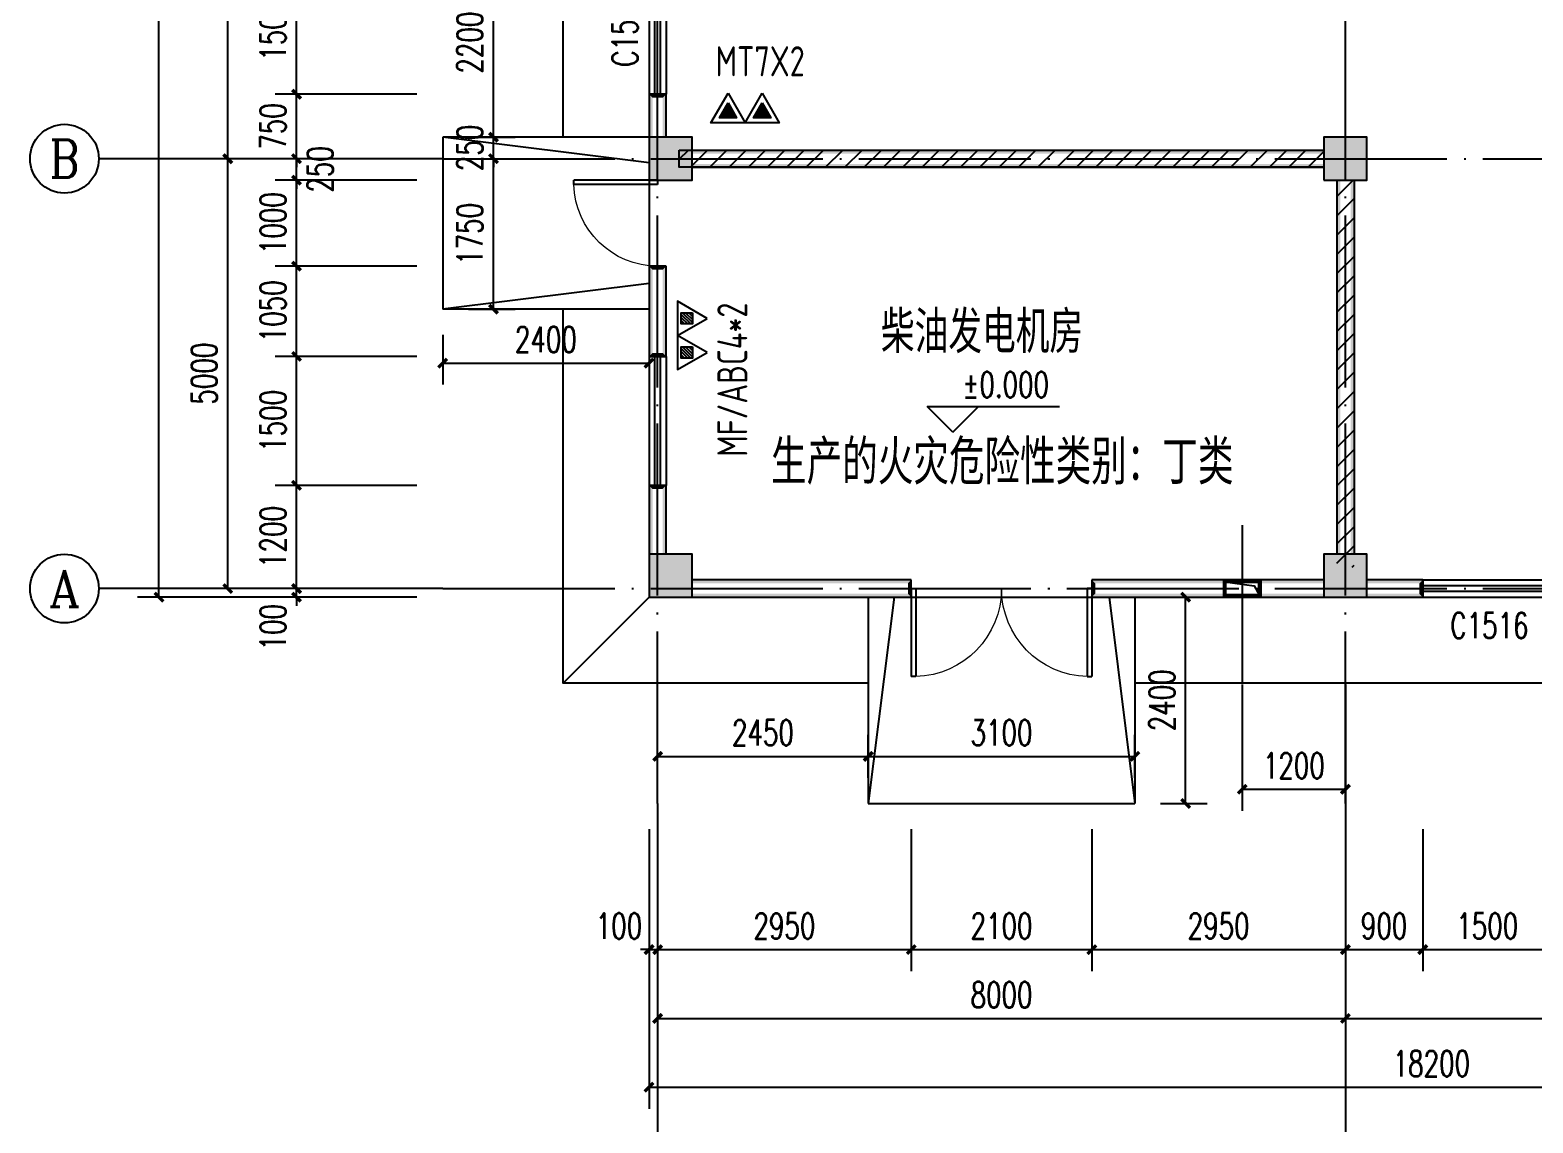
# Model space of a CAD drawing. Extents: x 5026138 to 10158928, y -750500 to -363337.
# Drawn here: x 5065206 to 5082687, y -402772 to -390060 of the extents above; entities that cross this region are included whole.
import ezdxf
from ezdxf.enums import TextEntityAlignment as Align

# ---------------------------------------------------------------- set-up
doc = ezdxf.new("R2010")
doc.units = 0
doc.header["$LTSCALE"] = 1000
doc.header["$MEASUREMENT"] = 0
doc.linetypes.add('DOTE', pattern=[2.42, 2, -0.2, 0.02, -0.2])
doc.layers.get('0').update_dxf_attribs({"linetype": 'CONTINUOUS'})
doc.layers.get('Defpoints').update_dxf_attribs({"linetype": 'CONTINUOUS'})
doc.layers.add('_0', color=7, linetype='CONTINUOUS', lineweight=25)
for name, color, linetype in [('AXIS', 3, 'CONTINUOUS'), ('AXIS_TEXT', 7, 'CONTINUOUS'), ('COLUMN', 9, 'CONTINUOUS'), ('DIM_ELEV', 3, 'CONTINUOUS'), ('DOTE', 252, 'CONTINUOUS'), ('PUB_DIM', 3, 'CONTINUOUS'), ('PUB_HATCH', 8, 'CONTINUOUS'), ('PUB_TEXT', 7, 'CONTINUOUS'), ('PUB_WALL', 9, 'CONTINUOUS'), ('STAIR', 5, 'CONTINUOUS'), ('TEXT_给水', 7, 'CONTINUOUS'), ('WALL', 2, 'CONTINUOUS'), ('WINDOW', 4, 'CONTINUOUS'), ('WINDOW_TEXT', 7, 'CONTINUOUS'), ('上水', 3, 'CONTINUOUS')]:
    doc.layers.add(name, color=color, linetype=linetype)
doc.styles.add('_HZTXT', font='txt.shx', dxfattribs={"width": 0.8, "bigfont": 'HZTXT.shx'})
doc.styles.add('_TCH_AXIS', font='COMPLEX', dxfattribs={"bigfont": 'GBCBIG'})
doc.styles.add('_TCH_DIM', font='SIMPLEX', dxfattribs={"bigfont": 'GBCBIG'})
doc.styles.add('_TCH_DIM_T3', font='SIMPLEX', dxfattribs={"width": 0.705882, "bigfont": 'GBCBIG'})
doc.styles.add('_TCH_WINDOW', font='SIMPLEX', dxfattribs={"height": 3.5, "bigfont": 'GBCBIG'})
doc.styles.add('COMPLEX', font='COMPLEX')
doc.styles.add('sceie', font='sceie.shx', dxfattribs={"width": 0.7, "bigfont": 'sceic.shx'})
doc.dimstyles.new('_TCH_ARCH&&100', dxfattribs={"dimtxt": 297.5, "dimasz": 100, "dimexe": 250, "dimexo": 300, "dimgap": 126.25, "dimtad": 1, "dimdec": 0, "dimzin": 0, "dimdsep": 46, "dimtxsty": '_TCH_DIM_T3', "dimblk": 'ARCHTICK', "dimcen": 0.09, "dimclrt": 7, "dimazin": 2, "dimtfac": 1, "dimtdec": 0, "dimtix": 1, "dimtmove": 2, "dimatfit": 3, "dimfxl": 0, "dimtolj": 1, "dimtzin": 0, "dimarcsym": 0})

# ---------------------------------------------------------------- blocks, each defined once
blk = doc.blocks.new('_ArchTick')
at = {"color": 0, "linetype": 'ByBlock', "const_width": 0.4}
blk.add_lwpolyline([(-0.5, -0.5), (0.5, 0.5)], dxfattribs=at)
blk = doc.blocks.new('*D265')
at = {"layer": 'Defpoints', "color": 0}
for p in [(5079306, -397373), (5080506, -397373), (5080506, -398891)]:
    blk.add_point(p, dxfattribs=at)
at = {"layer": 'PUB_DIM', "color": 0, "lineweight": -2}
for p, q in [((5079306, -397673), (5079306, -399141)), ((5080506, -397673), (5080506, -399141)), ((5079306, -398891), (5080506, -398891))]:
    blk.add_line(p, q, dxfattribs=at)
at = {"layer": 'PUB_DIM', "color": 0, "lineweight": -2, "xscale": 100, "yscale": 100, "zscale": 100, "rotation": 180}
blk.add_blockref('_ArchTick', (5079306, -398891), dxfattribs=at)
at = {"layer": 'PUB_DIM', "color": 0, "lineweight": -2, "xscale": 100, "yscale": 100, "zscale": 100}
blk.add_blockref('_ArchTick', (5080506, -398891), dxfattribs=at)
at = {"layer": 'PUB_DIM', "color": 7, "insert": (5079906, -398616), "char_height": 297.5, "attachment_point": 5, "style": '_TCH_DIM_T3'}
blk.add_mtext('\\A1;1200', dxfattribs=at)
blk = doc.blocks.new('*D328')
at = {"layer": 'Defpoints', "color": 0}
for p in [(5070006, -393306), (5072406, -393306), (5072406, -393934)]:
    blk.add_point(p, dxfattribs=at)
at = {"layer": 'PUB_DIM', "color": 0, "lineweight": -2}
for p, q in [((5070006, -393606), (5070006, -394184)), ((5072406, -393606), (5072406, -394184)), ((5070006, -393934), (5072406, -393934))]:
    blk.add_line(p, q, dxfattribs=at)
at = {"layer": 'PUB_DIM', "color": 0, "lineweight": -2, "xscale": 100, "yscale": 100, "zscale": 100, "rotation": 180}
blk.add_blockref('_ArchTick', (5070006, -393934), dxfattribs=at)
at = {"layer": 'PUB_DIM', "color": 0, "lineweight": -2, "xscale": 100, "yscale": 100, "zscale": 100}
blk.add_blockref('_ArchTick', (5072406, -393934), dxfattribs=at)
at = {"layer": 'PUB_DIM', "color": 7, "insert": (5071206, -393659), "char_height": 297.5, "attachment_point": 5, "style": '_TCH_DIM_T3'}
blk.add_mtext('\\A1;2400', dxfattribs=at)
blk = doc.blocks.new('*D334')
at = {"layer": 'Defpoints', "color": 0}
for p in [(5070006, -389106), (5070597, -389106), (5070006, -391306)]:
    blk.add_point(p, dxfattribs=at)
at = {"layer": 'PUB_DIM', "color": 0, "lineweight": -2}
for p, q in [((5070306, -389106), (5070847, -389106)), ((5070597, -391306), (5070597, -389106)), ((5070306, -391306), (5070847, -391306))]:
    blk.add_line(p, q, dxfattribs=at)
at = {"layer": 'PUB_DIM', "color": 0, "lineweight": -2, "xscale": 100, "yscale": 100, "zscale": 100}
for p, rotation in [((5070597, -389106), 90), ((5070597, -391306), 270)]:
    blk.add_blockref('_ArchTick', p, dxfattribs=dict(at, rotation=rotation))
at = {"layer": 'PUB_DIM', "color": 7, "insert": (5070322, -390206), "char_height": 297.5, "attachment_point": 5, "rotation": 90, "style": '_TCH_DIM_T3'}
blk.add_mtext('\\A1;2200', dxfattribs=at)
blk = doc.blocks.new('*D335')
at = {"layer": 'Defpoints', "color": 0}
for p in [(5070006, -391306), (5070597, -391306), (5070006, -391556)]:
    blk.add_point(p, dxfattribs=at)
at = {"layer": 'PUB_DIM', "color": 0, "lineweight": -2}
for p, q in [((5070597, -391306), (5070597, -391206)), ((5070306, -391306), (5070847, -391306)), ((5070597, -391556), (5070597, -391306)), ((5070306, -391556), (5070847, -391556)), ((5070597, -391556), (5070597, -391656))]:
    blk.add_line(p, q, dxfattribs=at)
at = {"layer": 'PUB_DIM', "color": 0, "lineweight": -2, "xscale": 100, "yscale": 100, "zscale": 100}
for p, rotation in [((5070597, -391306), 270), ((5070597, -391556), 90)]:
    blk.add_blockref('_ArchTick', p, dxfattribs=dict(at, rotation=rotation))
at = {"layer": 'PUB_DIM', "color": 7, "insert": (5070322, -391431), "char_height": 297.5, "attachment_point": 5, "rotation": 90, "style": '_TCH_DIM_T3'}
blk.add_mtext('\\A1;250', dxfattribs=at)
blk = doc.blocks.new('*D336')
at = {"layer": 'Defpoints', "color": 0}
for p in [(5070006, -391556), (5070597, -391556), (5070006, -393306)]:
    blk.add_point(p, dxfattribs=at)
at = {"layer": 'PUB_DIM', "color": 0, "lineweight": -2}
for p, q in [((5070306, -391556), (5070847, -391556)), ((5070597, -393306), (5070597, -391556)), ((5070306, -393306), (5070847, -393306))]:
    blk.add_line(p, q, dxfattribs=at)
at = {"layer": 'PUB_DIM', "color": 0, "lineweight": -2, "xscale": 100, "yscale": 100, "zscale": 100}
for p, rotation in [((5070597, -391556), 90), ((5070597, -393306), 270)]:
    blk.add_blockref('_ArchTick', p, dxfattribs=dict(at, rotation=rotation))
at = {"layer": 'PUB_DIM', "color": 7, "insert": (5070322, -392431), "char_height": 297.5, "attachment_point": 5, "rotation": 90, "style": '_TCH_DIM_T3'}
blk.add_mtext('\\A1;1750', dxfattribs=at)
blk = doc.blocks.new('*D341')
at = {"layer": 'Defpoints', "color": 0}
for p in [(5074956, -398508), (5072506, -399056), (5074956, -399056)]:
    blk.add_point(p, dxfattribs=at)
at = {"layer": 'PUB_DIM', "color": 0, "lineweight": -2}
for p, q in [((5072506, -398756), (5072506, -398258)), ((5074956, -398756), (5074956, -398258)), ((5072506, -398508), (5074956, -398508))]:
    blk.add_line(p, q, dxfattribs=at)
at = {"layer": 'PUB_DIM', "color": 0, "lineweight": -2, "xscale": 100, "yscale": 100, "zscale": 100, "rotation": 180}
blk.add_blockref('_ArchTick', (5072506, -398508), dxfattribs=at)
at = {"layer": 'PUB_DIM', "color": 0, "lineweight": -2, "xscale": 100, "yscale": 100, "zscale": 100}
blk.add_blockref('_ArchTick', (5074956, -398508), dxfattribs=at)
at = {"layer": 'PUB_DIM', "color": 7, "insert": (5073731, -398233), "char_height": 297.5, "attachment_point": 5, "style": '_TCH_DIM_T3'}
blk.add_mtext('\\A1;2450', dxfattribs=at)
blk = doc.blocks.new('*D342')
at = {"layer": 'Defpoints', "color": 0}
for p in [(5078056, -398508), (5074956, -399056), (5078056, -399056)]:
    blk.add_point(p, dxfattribs=at)
at = {"layer": 'PUB_DIM', "color": 0, "lineweight": -2}
for p, q in [((5074956, -398756), (5074956, -398258)), ((5078056, -398756), (5078056, -398258)), ((5074956, -398508), (5078056, -398508))]:
    blk.add_line(p, q, dxfattribs=at)
at = {"layer": 'PUB_DIM', "color": 0, "lineweight": -2, "xscale": 100, "yscale": 100, "zscale": 100, "rotation": 180}
blk.add_blockref('_ArchTick', (5074956, -398508), dxfattribs=at)
at = {"layer": 'PUB_DIM', "color": 0, "lineweight": -2, "xscale": 100, "yscale": 100, "zscale": 100}
blk.add_blockref('_ArchTick', (5078056, -398508), dxfattribs=at)
at = {"layer": 'PUB_DIM', "color": 7, "insert": (5076506, -398233), "char_height": 297.5, "attachment_point": 5, "style": '_TCH_DIM_T3'}
blk.add_mtext('\\A1;3100', dxfattribs=at)
blk = doc.blocks.new('*D343')
at = {"layer": 'Defpoints', "color": 0}
for p in [(5078056, -396656), (5078647, -396656), (5078056, -399056)]:
    blk.add_point(p, dxfattribs=at)
at = {"layer": 'PUB_DIM', "color": 0, "lineweight": -2}
for p, q in [((5078356, -396656), (5078897, -396656)), ((5078647, -399056), (5078647, -396656)), ((5078356, -399056), (5078897, -399056))]:
    blk.add_line(p, q, dxfattribs=at)
at = {"layer": 'PUB_DIM', "color": 0, "lineweight": -2, "xscale": 100, "yscale": 100, "zscale": 100}
for p, rotation in [((5078647, -396656), 90), ((5078647, -399056), 270)]:
    blk.add_blockref('_ArchTick', p, dxfattribs=dict(at, rotation=rotation))
at = {"layer": 'PUB_DIM', "color": 7, "insert": (5078372, -397856), "char_height": 297.5, "attachment_point": 5, "rotation": 90, "style": '_TCH_DIM_T3'}
blk.add_mtext('\\A1;2400', dxfattribs=at)
blk = doc.blocks.new('*D344')
at = {"layer": 'Defpoints', "color": 0}
for p in [(5072406, -399056), (5072506, -399056), (5072506, -400756)]:
    blk.add_point(p, dxfattribs=at)
at = {"layer": 'PUB_DIM', "color": 0, "lineweight": -2}
for p, q in [((5072406, -399356), (5072406, -401006)), ((5072506, -399356), (5072506, -401006)), ((5072406, -400756), (5072306, -400756)), ((5072406, -400756), (5072506, -400756)), ((5072506, -400756), (5072606, -400756))]:
    blk.add_line(p, q, dxfattribs=at)
at = {"layer": 'PUB_DIM', "color": 0, "lineweight": -2, "xscale": 100, "yscale": 100, "zscale": 100}
blk.add_blockref('_ArchTick', (5072406, -400756), dxfattribs=at)
at = {"layer": 'PUB_DIM', "color": 0, "lineweight": -2, "xscale": 100, "yscale": 100, "zscale": 100, "rotation": 180}
blk.add_blockref('_ArchTick', (5072506, -400756), dxfattribs=at)
at = {"layer": 'PUB_DIM', "color": 7, "insert": (5072056, -400481), "char_height": 297.5, "attachment_point": 5, "style": '_TCH_DIM_T3'}
blk.add_mtext('\\A1;100', dxfattribs=at)
blk = doc.blocks.new('*D277')
at = {"layer": 'Defpoints', "color": 0}
for p in [(5072506, -399056), (5075456, -399056), (5075456, -400756)]:
    blk.add_point(p, dxfattribs=at)
at = {"layer": 'PUB_DIM', "color": 0, "lineweight": -2}
for p, q in [((5072506, -399356), (5072506, -401006)), ((5075456, -399356), (5075456, -401006)), ((5072506, -400756), (5075456, -400756))]:
    blk.add_line(p, q, dxfattribs=at)
at = {"layer": 'PUB_DIM', "color": 0, "lineweight": -2, "xscale": 100, "yscale": 100, "zscale": 100, "rotation": 180}
blk.add_blockref('_ArchTick', (5072506, -400756), dxfattribs=at)
at = {"layer": 'PUB_DIM', "color": 0, "lineweight": -2, "xscale": 100, "yscale": 100, "zscale": 100}
blk.add_blockref('_ArchTick', (5075456, -400756), dxfattribs=at)
at = {"layer": 'PUB_DIM', "color": 7, "insert": (5073981, -400481), "char_height": 297.5, "attachment_point": 5, "style": '_TCH_DIM_T3'}
blk.add_mtext('\\A1;2950', dxfattribs=at)
blk = doc.blocks.new('*D278')
at = {"layer": 'Defpoints', "color": 0}
for p in [(5075456, -399056), (5077556, -399056), (5077556, -400756)]:
    blk.add_point(p, dxfattribs=at)
at = {"layer": 'PUB_DIM', "color": 0, "lineweight": -2}
for p, q in [((5075456, -399356), (5075456, -401006)), ((5077556, -399356), (5077556, -401006)), ((5075456, -400756), (5077556, -400756))]:
    blk.add_line(p, q, dxfattribs=at)
at = {"layer": 'PUB_DIM', "color": 0, "lineweight": -2, "xscale": 100, "yscale": 100, "zscale": 100, "rotation": 180}
blk.add_blockref('_ArchTick', (5075456, -400756), dxfattribs=at)
at = {"layer": 'PUB_DIM', "color": 0, "lineweight": -2, "xscale": 100, "yscale": 100, "zscale": 100}
blk.add_blockref('_ArchTick', (5077556, -400756), dxfattribs=at)
at = {"layer": 'PUB_DIM', "color": 7, "insert": (5076506, -400481), "char_height": 297.5, "attachment_point": 5, "style": '_TCH_DIM_T3'}
blk.add_mtext('\\A1;2100', dxfattribs=at)
blk = doc.blocks.new('*D279')
at = {"layer": 'Defpoints', "color": 0}
for p in [(5077556, -399056), (5080506, -399056), (5080506, -400756)]:
    blk.add_point(p, dxfattribs=at)
at = {"layer": 'PUB_DIM', "color": 0, "lineweight": -2}
for p, q in [((5077556, -399356), (5077556, -401006)), ((5080506, -399356), (5080506, -401006)), ((5077556, -400756), (5080506, -400756))]:
    blk.add_line(p, q, dxfattribs=at)
at = {"layer": 'PUB_DIM', "color": 0, "lineweight": -2, "xscale": 100, "yscale": 100, "zscale": 100, "rotation": 180}
blk.add_blockref('_ArchTick', (5077556, -400756), dxfattribs=at)
at = {"layer": 'PUB_DIM', "color": 0, "lineweight": -2, "xscale": 100, "yscale": 100, "zscale": 100}
blk.add_blockref('_ArchTick', (5080506, -400756), dxfattribs=at)
at = {"layer": 'PUB_DIM', "color": 7, "insert": (5079031, -400481), "char_height": 297.5, "attachment_point": 5, "style": '_TCH_DIM_T3'}
blk.add_mtext('\\A1;2950', dxfattribs=at)
blk = doc.blocks.new('*D280')
at = {"layer": 'Defpoints', "color": 0}
for p in [(5080506, -399056), (5081406, -399056), (5081406, -400756)]:
    blk.add_point(p, dxfattribs=at)
at = {"layer": 'PUB_DIM', "color": 0, "lineweight": -2}
for p, q in [((5080506, -399356), (5080506, -401006)), ((5081406, -399356), (5081406, -401006)), ((5080506, -400756), (5081406, -400756))]:
    blk.add_line(p, q, dxfattribs=at)
at = {"layer": 'PUB_DIM', "color": 0, "lineweight": -2, "xscale": 100, "yscale": 100, "zscale": 100, "rotation": 180}
blk.add_blockref('_ArchTick', (5080506, -400756), dxfattribs=at)
at = {"layer": 'PUB_DIM', "color": 0, "lineweight": -2, "xscale": 100, "yscale": 100, "zscale": 100}
blk.add_blockref('_ArchTick', (5081406, -400756), dxfattribs=at)
at = {"layer": 'PUB_DIM', "color": 7, "insert": (5080956, -400481), "char_height": 297.5, "attachment_point": 5, "style": '_TCH_DIM_T3'}
blk.add_mtext('\\A1;900', dxfattribs=at)
blk = doc.blocks.new('*D281')
at = {"layer": 'Defpoints', "color": 0}
for p in [(5081406, -399056), (5082906, -399056), (5082906, -400756)]:
    blk.add_point(p, dxfattribs=at)
at = {"layer": 'PUB_DIM', "color": 0, "lineweight": -2}
for p, q in [((5081406, -399356), (5081406, -401006)), ((5082906, -399356), (5082906, -401006)), ((5081406, -400756), (5082906, -400756))]:
    blk.add_line(p, q, dxfattribs=at)
at = {"layer": 'PUB_DIM', "color": 0, "lineweight": -2, "xscale": 100, "yscale": 100, "zscale": 100, "rotation": 180}
blk.add_blockref('_ArchTick', (5081406, -400756), dxfattribs=at)
at = {"layer": 'PUB_DIM', "color": 0, "lineweight": -2, "xscale": 100, "yscale": 100, "zscale": 100}
blk.add_blockref('_ArchTick', (5082906, -400756), dxfattribs=at)
at = {"layer": 'PUB_DIM', "color": 7, "insert": (5082156, -400481), "char_height": 297.5, "attachment_point": 5, "style": '_TCH_DIM_T3'}
blk.add_mtext('\\A1;1500', dxfattribs=at)
blk = doc.blocks.new('*D269')
at = {"layer": 'Defpoints', "color": 0}
for p in [(5068306, -389306), (5070006, -389306), (5070006, -390806)]:
    blk.add_point(p, dxfattribs=at)
at = {"layer": 'PUB_DIM', "color": 0, "lineweight": -2}
for p, q in [((5069706, -389306), (5068056, -389306)), ((5068306, -390806), (5068306, -389306)), ((5069706, -390806), (5068056, -390806))]:
    blk.add_line(p, q, dxfattribs=at)
at = {"layer": 'PUB_DIM', "color": 0, "lineweight": -2, "xscale": 100, "yscale": 100, "zscale": 100}
for p, rotation in [((5068306, -389306), 90), ((5068306, -390806), 270)]:
    blk.add_blockref('_ArchTick', p, dxfattribs=dict(at, rotation=rotation))
at = {"layer": 'PUB_DIM', "color": 7, "insert": (5068031, -390056), "char_height": 297.5, "attachment_point": 5, "rotation": 90, "style": '_TCH_DIM_T3'}
blk.add_mtext('\\A1;1500', dxfattribs=at)
blk = doc.blocks.new('*D270')
at = {"layer": 'Defpoints', "color": 0}
for p in [(5068306, -390806), (5070006, -390806), (5070006, -391556)]:
    blk.add_point(p, dxfattribs=at)
at = {"layer": 'PUB_DIM', "color": 0, "lineweight": -2}
for p, q in [((5069706, -390806), (5068056, -390806)), ((5068306, -390806), (5068306, -390706)), ((5068306, -391556), (5068306, -390806)), ((5069706, -391556), (5068056, -391556)), ((5068306, -391556), (5068306, -391656))]:
    blk.add_line(p, q, dxfattribs=at)
at = {"layer": 'PUB_DIM', "color": 0, "lineweight": -2, "xscale": 100, "yscale": 100, "zscale": 100}
for p, rotation in [((5068306, -390806), 270), ((5068306, -391556), 90)]:
    blk.add_blockref('_ArchTick', p, dxfattribs=dict(at, rotation=rotation))
at = {"layer": 'PUB_DIM', "color": 7, "insert": (5068031, -391181), "char_height": 297.5, "attachment_point": 5, "rotation": 90, "style": '_TCH_DIM_T3'}
blk.add_mtext('\\A1;750', dxfattribs=at)
blk = doc.blocks.new('*D271')
at = {"layer": 'Defpoints', "color": 0}
for p in [(5068306, -391556), (5070006, -391556), (5070006, -391806)]:
    blk.add_point(p, dxfattribs=at)
at = {"layer": 'PUB_DIM', "color": 0, "lineweight": -2}
for p, q in [((5069706, -391556), (5068056, -391556)), ((5068306, -391556), (5068306, -391456)), ((5068306, -391806), (5068306, -391556)), ((5069706, -391806), (5068056, -391806)), ((5068306, -391806), (5068306, -391906))]:
    blk.add_line(p, q, dxfattribs=at)
at = {"layer": 'PUB_DIM', "color": 0, "lineweight": -2, "xscale": 100, "yscale": 100, "zscale": 100}
for p, rotation in [((5068306, -391556), 270), ((5068306, -391806), 90)]:
    blk.add_blockref('_ArchTick', p, dxfattribs=dict(at, rotation=rotation))
at = {"layer": 'PUB_DIM', "color": 7, "insert": (5068581, -391681), "char_height": 297.5, "attachment_point": 5, "rotation": 90, "style": '_TCH_DIM_T3'}
blk.add_mtext('\\A1;250', dxfattribs=at)
blk = doc.blocks.new('*D272')
at = {"layer": 'Defpoints', "color": 0}
for p in [(5068306, -391806), (5070006, -391806), (5070006, -392806)]:
    blk.add_point(p, dxfattribs=at)
at = {"layer": 'PUB_DIM', "color": 0, "lineweight": -2}
for p, q in [((5069706, -391806), (5068056, -391806)), ((5068306, -392806), (5068306, -391806)), ((5069706, -392806), (5068056, -392806))]:
    blk.add_line(p, q, dxfattribs=at)
at = {"layer": 'PUB_DIM', "color": 0, "lineweight": -2, "xscale": 100, "yscale": 100, "zscale": 100}
for p, rotation in [((5068306, -391806), 90), ((5068306, -392806), 270)]:
    blk.add_blockref('_ArchTick', p, dxfattribs=dict(at, rotation=rotation))
at = {"layer": 'PUB_DIM', "color": 7, "insert": (5068031, -392306), "char_height": 297.5, "attachment_point": 5, "rotation": 90, "style": '_TCH_DIM_T3'}
blk.add_mtext('\\A1;1000', dxfattribs=at)
blk = doc.blocks.new('*D273')
at = {"layer": 'Defpoints', "color": 0}
for p in [(5068306, -392806), (5070006, -392806), (5070006, -393856)]:
    blk.add_point(p, dxfattribs=at)
at = {"layer": 'PUB_DIM', "color": 0, "lineweight": -2}
for p, q in [((5069706, -392806), (5068056, -392806)), ((5068306, -393856), (5068306, -392806)), ((5069706, -393856), (5068056, -393856))]:
    blk.add_line(p, q, dxfattribs=at)
at = {"layer": 'PUB_DIM', "color": 0, "lineweight": -2, "xscale": 100, "yscale": 100, "zscale": 100}
for p, rotation in [((5068306, -392806), 90), ((5068306, -393856), 270)]:
    blk.add_blockref('_ArchTick', p, dxfattribs=dict(at, rotation=rotation))
at = {"layer": 'PUB_DIM', "color": 7, "insert": (5068031, -393331), "char_height": 297.5, "attachment_point": 5, "rotation": 90, "style": '_TCH_DIM_T3'}
blk.add_mtext('\\A1;1050', dxfattribs=at)
blk = doc.blocks.new('*D274')
at = {"layer": 'Defpoints', "color": 0}
for p in [(5068306, -393856), (5070006, -393856), (5070006, -395356)]:
    blk.add_point(p, dxfattribs=at)
at = {"layer": 'PUB_DIM', "color": 0, "lineweight": -2}
for p, q in [((5069706, -393856), (5068056, -393856)), ((5068306, -395356), (5068306, -393856)), ((5069706, -395356), (5068056, -395356))]:
    blk.add_line(p, q, dxfattribs=at)
at = {"layer": 'PUB_DIM', "color": 0, "lineweight": -2, "xscale": 100, "yscale": 100, "zscale": 100}
for p, rotation in [((5068306, -393856), 90), ((5068306, -395356), 270)]:
    blk.add_blockref('_ArchTick', p, dxfattribs=dict(at, rotation=rotation))
at = {"layer": 'PUB_DIM', "color": 7, "insert": (5068031, -394606), "char_height": 297.5, "attachment_point": 5, "rotation": 90, "style": '_TCH_DIM_T3'}
blk.add_mtext('\\A1;1500', dxfattribs=at)
blk = doc.blocks.new('*D275')
at = {"layer": 'Defpoints', "color": 0}
for p in [(5068306, -395356), (5070006, -395356), (5070006, -396556)]:
    blk.add_point(p, dxfattribs=at)
at = {"layer": 'PUB_DIM', "color": 0, "lineweight": -2}
for p, q in [((5069706, -395356), (5068056, -395356)), ((5068306, -396556), (5068306, -395356)), ((5069706, -396556), (5068056, -396556))]:
    blk.add_line(p, q, dxfattribs=at)
at = {"layer": 'PUB_DIM', "color": 0, "lineweight": -2, "xscale": 100, "yscale": 100, "zscale": 100}
for p, rotation in [((5068306, -395356), 90), ((5068306, -396556), 270)]:
    blk.add_blockref('_ArchTick', p, dxfattribs=dict(at, rotation=rotation))
at = {"layer": 'PUB_DIM', "color": 7, "insert": (5068031, -395956), "char_height": 297.5, "attachment_point": 5, "rotation": 90, "style": '_TCH_DIM_T3'}
blk.add_mtext('\\A1;1200', dxfattribs=at)
blk = doc.blocks.new('*D276')
at = {"layer": 'Defpoints', "color": 0}
for p in [(5068306, -396556), (5070006, -396556), (5070006, -396656)]:
    blk.add_point(p, dxfattribs=at)
at = {"layer": 'PUB_DIM', "color": 0, "lineweight": -2}
for p, q in [((5068306, -396556), (5068306, -396456)), ((5069706, -396556), (5068056, -396556)), ((5068306, -396656), (5068306, -396556)), ((5069706, -396656), (5068056, -396656)), ((5068306, -396656), (5068306, -396756))]:
    blk.add_line(p, q, dxfattribs=at)
at = {"layer": 'PUB_DIM', "color": 0, "lineweight": -2, "xscale": 100, "yscale": 100, "zscale": 100}
for p, rotation in [((5068306, -396556), 270), ((5068306, -396656), 90)]:
    blk.add_blockref('_ArchTick', p, dxfattribs=dict(at, rotation=rotation))
at = {"layer": 'PUB_DIM', "color": 7, "insert": (5068031, -397006), "char_height": 297.5, "attachment_point": 5, "rotation": 90, "style": '_TCH_DIM_T3'}
blk.add_mtext('\\A1;100', dxfattribs=at)
blk = doc.blocks.new('$TCHSYS$WIN2D')
for p, q in [((-0.5, 0.5), (0.5, 0.5)), ((-0.5, 0.5), (-0.5, -0.5)), ((0.5, 0.5), (0.5, -0.5)), ((0.5, 0.167), (-0.5, 0.167)), ((0.5, -0.167), (-0.5, -0.167)), ((-0.5, -0.5), (0.5, -0.5))]:
    blk.add_line(p, q)
blk = doc.blocks.new('_FZH')
blk.add_lwpolyline([(-0.5, -0.5), (0.5, -0.5), (0.5, 0.5), (-0.5, 0.5)], close=True)
at = {"layer": 'PUB_HATCH'}
blk.add_solid([(-0.5, -0.5), (0.5, -0.5), (-0.5, 0.5), (0.5, 0.5)], dxfattribs=at)
blk = doc.blocks.new('*D372')
at = {"layer": 'AXIS', "color": 0, "lineweight": -2}
for p, q in [((5069706, -391556), (5067256, -391556)), ((5067506, -396556), (5067506, -391556)), ((5069706, -396556), (5067256, -396556))]:
    blk.add_line(p, q, dxfattribs=at)
at = {"layer": 'Defpoints', "color": 0}
for p in [(5067506, -391556), (5070006, -391556), (5070006, -396556)]:
    blk.add_point(p, dxfattribs=at)
at = {"layer": 'AXIS', "color": 0, "lineweight": -2, "xscale": 100, "yscale": 100, "zscale": 100}
for p, rotation in [((5067506, -391556), 90), ((5067506, -396556), 270)]:
    blk.add_blockref('_ArchTick', p, dxfattribs=dict(at, rotation=rotation))
at = {"layer": 'AXIS', "color": 7, "insert": (5067231, -394056), "char_height": 297.5, "attachment_point": 5, "rotation": 90, "style": '_TCH_DIM_T3'}
blk.add_mtext('\\A1;5000', dxfattribs=at)
blk = doc.blocks.new('*D373')
at = {"layer": 'AXIS', "color": 0, "lineweight": -2}
for p, q in [((5069706, -383556), (5067256, -383556)), ((5067506, -391556), (5067506, -383556)), ((5069706, -391556), (5067256, -391556))]:
    blk.add_line(p, q, dxfattribs=at)
at = {"layer": 'Defpoints', "color": 0}
for p in [(5067506, -383556), (5070006, -383556), (5070006, -391556)]:
    blk.add_point(p, dxfattribs=at)
at = {"layer": 'AXIS', "color": 0, "lineweight": -2, "xscale": 100, "yscale": 100, "zscale": 100}
for p, rotation in [((5067506, -383556), 90), ((5067506, -391556), 270)]:
    blk.add_blockref('_ArchTick', p, dxfattribs=dict(at, rotation=rotation))
at = {"layer": 'AXIS', "color": 7, "insert": (5067231, -387556), "char_height": 297.5, "attachment_point": 5, "rotation": 90, "style": '_TCH_DIM_T3'}
blk.add_mtext('\\A1;8000', dxfattribs=at)
blk = doc.blocks.new('*D375')
at = {"layer": 'AXIS', "color": 0, "lineweight": -2}
for p, q in [((5069706, -374456), (5066456, -374456)), ((5066706, -396656), (5066706, -374456)), ((5069706, -396656), (5066456, -396656))]:
    blk.add_line(p, q, dxfattribs=at)
at = {"layer": 'Defpoints', "color": 0}
for p in [(5066706, -374456), (5070006, -374456), (5070006, -396656)]:
    blk.add_point(p, dxfattribs=at)
at = {"layer": 'AXIS', "color": 0, "lineweight": -2, "xscale": 100, "yscale": 100, "zscale": 100}
for p, rotation in [((5066706, -374456), 90), ((5066706, -396656), 270)]:
    blk.add_blockref('_ArchTick', p, dxfattribs=dict(at, rotation=rotation))
at = {"layer": 'AXIS', "color": 7, "insert": (5066431, -385556), "char_height": 297.5, "attachment_point": 5, "rotation": 90, "style": '_TCH_DIM_T3'}
blk.add_mtext('\\A1;22200', dxfattribs=at)
blk = doc.blocks.new('_AXISO')
blk.add_circle((0, 0), 0.5)
at = {"layer": 'AXIS_TEXT', "style": 'COMPLEX', "width": 1.041667}
blk.add_attdef('A', text='', height=0.56, dxfattribs=at).set_placement((-0.25, -0.28), (0.25, -0.28), align=Align.FIT)
blk = doc.blocks.new('*D381')
at = {"layer": 'AXIS', "color": 0, "lineweight": -2}
for p, q in [((5072506, -399356), (5072506, -401806)), ((5080506, -399356), (5080506, -401806)), ((5072506, -401556), (5080506, -401556))]:
    blk.add_line(p, q, dxfattribs=at)
at = {"layer": 'Defpoints', "color": 0}
for p in [(5072506, -399056), (5080506, -399056), (5080506, -401556)]:
    blk.add_point(p, dxfattribs=at)
at = {"layer": 'AXIS', "color": 0, "lineweight": -2, "xscale": 100, "yscale": 100, "zscale": 100, "rotation": 180}
blk.add_blockref('_ArchTick', (5072506, -401556), dxfattribs=at)
at = {"layer": 'AXIS', "color": 0, "lineweight": -2, "xscale": 100, "yscale": 100, "zscale": 100}
blk.add_blockref('_ArchTick', (5080506, -401556), dxfattribs=at)
at = {"layer": 'AXIS', "color": 7, "insert": (5076506, -401281), "char_height": 297.5, "attachment_point": 5, "style": '_TCH_DIM_T3'}
blk.add_mtext('\\A1;8000', dxfattribs=at)
blk = doc.blocks.new('*D382')
at = {"layer": 'AXIS', "color": 0, "lineweight": -2}
for p, q in [((5080506, -399356), (5080506, -401806)), ((5090506, -399356), (5090506, -401806)), ((5080506, -401556), (5090506, -401556))]:
    blk.add_line(p, q, dxfattribs=at)
at = {"layer": 'Defpoints', "color": 0}
for p in [(5080506, -399056), (5090506, -399056), (5090506, -401556)]:
    blk.add_point(p, dxfattribs=at)
at = {"layer": 'AXIS', "color": 0, "lineweight": -2, "xscale": 100, "yscale": 100, "zscale": 100, "rotation": 180}
blk.add_blockref('_ArchTick', (5080506, -401556), dxfattribs=at)
at = {"layer": 'AXIS', "color": 0, "lineweight": -2, "xscale": 100, "yscale": 100, "zscale": 100}
blk.add_blockref('_ArchTick', (5090506, -401556), dxfattribs=at)
at = {"layer": 'AXIS', "color": 7, "insert": (5085506, -401281), "char_height": 297.5, "attachment_point": 5, "style": '_TCH_DIM_T3'}
blk.add_mtext('\\A1;10000', dxfattribs=at)
blk = doc.blocks.new('*D383')
at = {"layer": 'AXIS', "color": 0, "lineweight": -2}
for p, q in [((5072406, -399356), (5072406, -402606)), ((5090606, -399356), (5090606, -402606)), ((5072406, -402356), (5090606, -402356))]:
    blk.add_line(p, q, dxfattribs=at)
at = {"layer": 'Defpoints', "color": 0}
for p in [(5072406, -399056), (5090606, -399056), (5090606, -402356)]:
    blk.add_point(p, dxfattribs=at)
at = {"layer": 'AXIS', "color": 0, "lineweight": -2, "xscale": 100, "yscale": 100, "zscale": 100, "rotation": 180}
blk.add_blockref('_ArchTick', (5072406, -402356), dxfattribs=at)
at = {"layer": 'AXIS', "color": 0, "lineweight": -2, "xscale": 100, "yscale": 100, "zscale": 100}
blk.add_blockref('_ArchTick', (5090606, -402356), dxfattribs=at)
at = {"layer": 'AXIS', "color": 7, "insert": (5081506, -402081), "char_height": 297.5, "attachment_point": 5, "style": '_TCH_DIM_T3'}
blk.add_mtext('\\A1;18200', dxfattribs=at)

msp = doc.modelspace()

# ---------------------------------------------------------------- hatches: boundary and pattern name
h = msp.add_hatch()
h.set_pattern_fill('ANSI31', color=1, scale=200, angle=270, style=0)
h.set_pattern_definition([(315, (5066066.643, -354869.433), (17.67767, 17.67767), [])])
h.paths.add_polyline_path([(5072911.2, -393348.3), (5072911.2, -393478.2), (5072781.4, -393478.2), (5072781.4, -393348.3)])
h = msp.add_hatch()
h.set_pattern_fill('ANSI31', color=1, scale=200, angle=270, style=0)
h.set_pattern_definition([(315, (5066066.643, -355266.207), (17.67767, 17.67767), [])])
h.paths.add_polyline_path([(5072911.2, -393745.1), (5072911.2, -393874.9), (5072781.4, -393874.9), (5072781.4, -393745.1)])
at = {"layer": '_0'}
h = msp.add_hatch(dxfattribs=at)
h.set_pattern_fill('ANSI31', color=0, scale=100)
h.set_pattern_definition([(45, (-5697431.19, 234643.46), (-112.2532015, 112.2532015), [])])
h.paths.add_polyline_path([(5072756.3, -391456.3), (5072756.3, -391656.3), (5080256.3, -391656.3), (5080256.3, -391456.3)])
h.paths.add_polyline_path([(5080406.3, -396306.3), (5080606.3, -396306.3), (5080606.3, -391806.3), (5080406.3, -391806.3)], flags=16)
at = {"layer": 'PUB_WALL'}
for points in [[(5072606.3, -390806.3), (5072406.3, -390806.3), (5072446.3, -390846.3), (5072566.3, -390846.3)], [(5072406.3, -391306.3), (5072446.3, -391306.3), (5072446.3, -390846.3), (5072406.3, -390806.3)], [(5072566.3, -391306.3), (5072606.3, -391306.3), (5072606.3, -390806.3), (5072566.3, -390846.3)], [(5072906.3, -391306.3), (5072406.3, -391306.3), (5072446.3, -391346.3), (5072866.3, -391346.3)], [(5072406.3, -391306.3), (5072406.3, -391806.3), (5072446.3, -391766.3), (5072446.3, -391346.3)], [(5072906.3, -391806.3), (5072906.3, -391306.3), (5072866.3, -391346.3), (5072866.3, -391766.3)], [(5080756.3, -391306.3), (5080256.3, -391306.3), (5080296.3, -391346.3), (5080716.3, -391346.3)], [(5080256.3, -391306.3), (5080256.3, -391806.3), (5080296.3, -391766.3), (5080296.3, -391346.3)], [(5080756.3, -391806.3), (5080756.3, -391306.3), (5080716.3, -391346.3), (5080716.3, -391766.3)], [(5080256.3, -391496.3), (5080256.3, -391456.3), (5072906.3, -391456.3), (5072906.3, -391496.3)], [(5080256.3, -391656.3), (5080256.3, -391616.3), (5072906.3, -391616.3), (5072906.3, -391656.3)], [(5072406.3, -391806.3), (5072906.3, -391806.3), (5072866.3, -391766.3), (5072446.3, -391766.3)], [(5080256.3, -391806.3), (5080756.3, -391806.3), (5080716.3, -391766.3), (5080296.3, -391766.3)], [(5080406.3, -396156.3), (5080446.3, -396156.3), (5080446.3, -391806.3), (5080406.3, -391806.3)], [(5080566.3, -396156.3), (5080606.3, -396156.3), (5080606.3, -391806.3), (5080566.3, -391806.3)], [(5072406.3, -392806.3), (5072406.3, -393856.3), (5072446.3, -393816.3), (5072446.3, -392846.3)], [(5072606.3, -392806.3), (5072406.3, -392806.3), (5072446.3, -392846.3), (5072566.3, -392846.3)], [(5072606.3, -393856.3), (5072606.3, -392806.3), (5072566.3, -392846.3), (5072566.3, -393816.3)], [(5072406.3, -393856.3), (5072606.3, -393856.3), (5072566.3, -393816.3), (5072446.3, -393816.3)], [(5072606.3, -395356.3), (5072406.3, -395356.3), (5072446.3, -395396.3), (5072566.3, -395396.3)], [(5072406.3, -396156.3), (5072446.3, -396156.3), (5072446.3, -395396.3), (5072406.3, -395356.3)], [(5072566.3, -396156.3), (5072606.3, -396156.3), (5072606.3, -395356.3), (5072566.3, -395396.3)], [(5072906.3, -396156.3), (5072406.3, -396156.3), (5072446.3, -396196.3), (5072866.3, -396196.3)], [(5072406.3, -396156.3), (5072406.3, -396656.3), (5072446.3, -396616.3), (5072446.3, -396196.3)], [(5072906.3, -396656.3), (5072906.3, -396156.3), (5072866.3, -396196.3), (5072866.3, -396616.3)], [(5080756.3, -396156.3), (5080256.3, -396156.3), (5080296.3, -396196.3), (5080716.3, -396196.3)], [(5080256.3, -396156.3), (5080256.3, -396656.3), (5080296.3, -396616.3), (5080296.3, -396196.3)], [(5080756.3, -396656.3), (5080756.3, -396156.3), (5080716.3, -396196.3), (5080716.3, -396616.3)], [(5072906.3, -396456.3), (5072906.3, -396496.3), (5075416.3, -396496.3), (5075456.3, -396456.3)], [(5075456.3, -396656.3), (5075456.3, -396456.3), (5075416.3, -396496.3), (5075416.3, -396616.3)], [(5080256.3, -396496.3), (5080256.3, -396456.3), (5077556.3, -396456.3), (5077596.3, -396496.3)], [(5077556.3, -396456.3), (5077556.3, -396656.3), (5077596.3, -396616.3), (5077596.3, -396496.3)], [(5080756.3, -396456.3), (5080756.3, -396496.3), (5081366.3, -396496.3), (5081406.3, -396456.3)], [(5081406.3, -396656.3), (5081406.3, -396456.3), (5081366.3, -396496.3), (5081366.3, -396616.3)], [(5072406.3, -396656.3), (5072906.3, -396656.3), (5072866.3, -396616.3), (5072446.3, -396616.3)], [(5072906.3, -396616.3), (5072906.3, -396656.3), (5075456.3, -396656.3), (5075416.3, -396616.3)], [(5080256.3, -396656.3), (5080256.3, -396616.3), (5077596.3, -396616.3), (5077556.3, -396656.3)], [(5080256.3, -396656.3), (5080756.3, -396656.3), (5080716.3, -396616.3), (5080296.3, -396616.3)], [(5080756.3, -396616.3), (5080756.3, -396656.3), (5081406.3, -396656.3), (5081366.3, -396616.3)]]:
    msp.add_hatch(color=0, dxfattribs=at).paths.add_polyline_path(points)
at = {"layer": '上水'}
h = msp.add_hatch(dxfattribs=at)
h.set_pattern_fill('ANSI31', color=256, scale=100, angle=180, style=0)
h.set_pattern_definition([(135, (11150507.971, 1052347.778), (8.838834765, 8.838834765), [])])
h.paths.add_polyline_path([(5073225.9, -391079.9), (5073325.1, -390908.1), (5073424.3, -391079.9)])
h = msp.add_hatch(dxfattribs=at)
h.set_pattern_fill('ANSI31', color=256, scale=100, angle=180, style=0)
h.set_pattern_definition([(135, (11150904.745, 1052347.778), (8.838834765, 8.838834765), [])])
h.paths.add_polyline_path([(5073622.7, -391079.9), (5073721.9, -390908.1), (5073821.1, -391079.9)])

# ---------------------------------------------------------------- linework, layer by layer
at = {"extrusion": (0, 0, -1)}
for p, q in [((5071531.3, -391856.3), (5071531.3, -391806.3)), ((5072506.3, -391806.3), (5071531.3, -391806.3)), ((5072506.3, -391856.3), (5071531.3, -391856.3)), ((5072506.3, -391806.3), (5072506.3, -391856.3)), ((5075456.3, -396556.3), (5075456.3, -397580)), ((5075456.3, -396556.3), (5075508.8, -396556.3)), ((5075508.8, -396556.3), (5075508.8, -397580)), ((5077503.8, -396556.3), (5077503.8, -397580)), ((5077556.3, -396556.3), (5077503.8, -396556.3)), ((5077556.3, -396556.3), (5077556.3, -397580)), ((5075508.8, -397580), (5075456.3, -397580)), ((5077503.8, -397580), (5077556.3, -397580))]:
    msp.add_line(p, q, dxfattribs=at)
for p, q in [((5072406.3, -393856.3), (5072406.3, -395356.3)), ((5072606.3, -393856.3), (5072406.3, -393856.3)), ((5072472.9, -395356.3), (5072472.9, -393856.3)), ((5072539.6, -395356.3), (5072539.6, -393856.3)), ((5072606.3, -393856.3), (5072606.3, -395356.3)), ((5072606.3, -395356.3), (5072406.3, -395356.3))]:
    msp.add_line(p, q)
at = {"color": 1}
for points in [[(5073325.1, -390793.8), (5073523.5, -391137.4), (5073126.7, -391137.4)], [(5073721.9, -390793.8), (5073920.3, -391137.4), (5073523.5, -391137.4)], [(5073325.1, -390908.1), (5073424.3, -391079.9), (5073225.9, -391079.9)], [(5073721.9, -390908.1), (5073821.1, -391079.9), (5073622.7, -391079.9)], [(5073081.1, -393413.2), (5072737.5, -393214.8), (5072737.5, -393611.6)], [(5072911.2, -393348.3), (5072911.2, -393478.2), (5072781.4, -393478.2), (5072781.4, -393348.3)], [(5073081.1, -393810), (5072737.5, -393611.6), (5072737.5, -394008.4)], [(5072911.2, -393745.1), (5072911.2, -393874.9), (5072781.4, -393874.9), (5072781.4, -393745.1)]]:
    msp.add_lwpolyline(points, close=True, dxfattribs=at)
at = {"color": 0}
for points in [[(5079086.3, -396656.3), (5079526.3, -396656.3), (5079526.3, -396456.3), (5079086.3, -396456.3), (5079086.3, -396656.3)], [(5079106.3, -396476.3), (5079444.4, -396522.7), (5079506.3, -396636.3)]]:
    msp.add_lwpolyline(points, dxfattribs=at)
at = {"color": 0, "const_width": 40}
msp.add_lwpolyline([(5079106.3, -396636.3), (5079506.3, -396636.3), (5079506.3, -396476.3), (5079106.3, -396476.3)], close=True, dxfattribs=at)
at = {"lineweight": 13, "extrusion": (0, 0, -1)}
for centre, radius, start, end in [((-5072506.3, -391831.3), 975, 270, 358.53072), ((-5075482.5, -396556.3), 1023.8, 180, 268.53072), ((-5077530, -396556.3), 1023.8, 271.46928, 0)]:
    msp.add_arc(centre, radius, start, end, dxfattribs=at)
at = {"layer": '_0', "color": 0}
msp.add_lwpolyline([(5072756.3, -391456.3), (5080256.3, -391456.3), (5080256.3, -391656.3), (5072756.3, -391656.3)], close=True, dxfattribs=at)
at = {"layer": 'AXIS', "color": 0}
for p, q in [((5070006.3, -391556.3), (5066006.3, -391556.3)), ((5070006.3, -396556.3), (5066006.3, -396556.3)), ((5072506.3, -399056.3), (5072506.3, -403056.3)), ((5080506.3, -399056.3), (5080506.3, -403056.3))]:
    msp.add_line(p, q, dxfattribs=at)
at = {"layer": 'DIM_ELEV', "color": 0}
for p, q in [((5075940, -394737.3), (5075640, -394437.3)), ((5075640, -394437.3), (5077180.2, -394437.3)), ((5075940, -394737.3), (5076240, -394437.3))]:
    msp.add_line(p, q, dxfattribs=at)
at = {"layer": 'DOTE', "linetype": 'DOTE'}
for p, q in [((5072506.3, -399056.3), (5072506.3, -372056.3)), ((5080506.3, -399056.3), (5080506.3, -372056.3)), ((5070006.3, -391556.3), (5093006.3, -391556.3)), ((5079306.3, -395818.5), (5079306.3, -397646.8)), ((5070006.3, -396556.3), (5093006.3, -396556.3))]:
    msp.add_line(p, q, dxfattribs=at)
at = {"layer": 'STAIR'}
for p, q in [((5070006.3, -391306.3), (5070006.3, -393306.3)), ((5072406.3, -391606.3), (5070006.3, -391306.3)), ((5072406.3, -391306.3), (5070006.3, -391306.3)), ((5072406.3, -393006.3), (5070006.3, -393306.3)), ((5072406.3, -393306.3), (5070006.3, -393306.3)), ((5072406.3, -396656.3), (5071406.3, -397656.3)), ((5075256.3, -396656.3), (5074956.3, -399056.3)), ((5074956.3, -396656.3), (5074956.3, -399056.3)), ((5077756.3, -396656.3), (5078056.3, -399056.3)), ((5078056.3, -396656.3), (5078056.3, -399056.3)), ((5074956.3, -399056.3), (5078056.3, -399056.3))]:
    msp.add_line(p, q, dxfattribs=at)
for points in [[(5071406.3, -391306.3), (5071406.3, -389106.3)], [(5074956.3, -397656.3), (5071406.3, -397656.3), (5071406.3, -393306.3)], [(5083956.3, -397656.3), (5078056.3, -397656.3)]]:
    msp.add_lwpolyline(points, dxfattribs=at)
at = {"layer": 'WALL', "color": 0}
for p, q in [((5072606.3, -390806.3), (5072406.3, -390806.3)), ((5072406.3, -390806.3), (5072406.3, -391306.3)), ((5072606.3, -391306.3), (5072606.3, -390806.3)), ((5072906.3, -391456.3), (5080256.3, -391456.3)), ((5072906.3, -391656.3), (5080256.3, -391656.3)), ((5080406.3, -391806.3), (5080406.3, -396156.3)), ((5080606.3, -391806.3), (5080606.3, -396156.3)), ((5072406.3, -392806.3), (5072406.3, -393856.3)), ((5072606.3, -392806.3), (5072406.3, -392806.3)), ((5072606.3, -393856.3), (5072606.3, -392806.3)), ((5072406.3, -393856.3), (5072606.3, -393856.3)), ((5072606.3, -395356.3), (5072406.3, -395356.3)), ((5072406.3, -395356.3), (5072406.3, -396156.3)), ((5072606.3, -396156.3), (5072606.3, -395356.3)), ((5075456.3, -396456.3), (5072906.3, -396456.3)), ((5075456.3, -396656.3), (5075456.3, -396456.3)), ((5080256.3, -396456.3), (5077556.3, -396456.3)), ((5077556.3, -396456.3), (5077556.3, -396656.3)), ((5081406.3, -396456.3), (5080756.3, -396456.3)), ((5081406.3, -396656.3), (5081406.3, -396456.3)), ((5072906.3, -396656.3), (5075456.3, -396656.3)), ((5077556.3, -396656.3), (5080256.3, -396656.3)), ((5080756.3, -396656.3), (5081406.3, -396656.3))]:
    msp.add_line(p, q, dxfattribs=at)
at = {"layer": 'WINDOW', "color": 0}
for p, q in [((5072406.3, -391806.3), (5072406.3, -392806.3)), ((5075456.3, -396656.3), (5077556.3, -396656.3))]:
    msp.add_line(p, q, dxfattribs=at)

# ---------------------------------------------------------------- block references
at = {"layer": 'AXIS', "color": 0}
ref = msp.add_blockref('_AXISO', (5065606.3, -391556.3), dxfattribs=dict(at, xscale=800, yscale=800, zscale=800))
ref.add_attrib('A', 'B', dxfattribs={"layer": 'AXIS_TEXT', "color": 0, "height": 435.3, "style": '_TCH_AXIS'}).set_placement((5065430.1, -391773.9), (5065782.4, -391773.9), align=Align.FIT)
ref = msp.add_blockref('_AXISO', (5065606.3, -396556.3), dxfattribs=dict(at, xscale=800, yscale=800, zscale=800))
ref.add_attrib('A', 'A', dxfattribs={"layer": 'AXIS_TEXT', "color": 0, "height": 425.2, "style": '_TCH_AXIS'}).set_placement((5065424, -396768.9), (5065788.5, -396768.9), align=Align.FIT)
at = {"layer": 'COLUMN', "color": 0, "xscale": 500, "yscale": 500, "zscale": 500}
for p in [(5072656.3, -391556.3), (5080506.3, -391556.3), (5072656.3, -396406.3), (5080506.3, -396406.3)]:
    msp.add_blockref('_FZH', p, dxfattribs=at)
at = {"layer": 'WINDOW', "color": 0}
ref = msp.add_blockref('$TCHSYS$WIN2D', (5072506.3, -390056.3), dxfattribs=dict(at, xscale=1500, yscale=200, zscale=1500, rotation=270.0000000000267))
ref.add_attrib('A', 'C1516', (5072275.1, -390486.3), dxfattribs={"layer": 'WINDOW_TEXT', "color": 0, "height": 297.5, "rotation": 90, "style": '_TCH_WINDOW', "width": 0.705882})
ref = msp.add_blockref('$TCHSYS$WIN2D', (5082156.3, -396556.3), dxfattribs=dict(at, xscale=1500, yscale=200, zscale=1500))
ref.add_attrib('A', 'C1516', (5081726.3, -397134.9), dxfattribs={"layer": 'WINDOW_TEXT', "color": 0, "height": 297.5, "style": '_TCH_WINDOW', "width": 0.705882})

# ---------------------------------------------------------------- texts
at = {"layer": 'PUB_DIM', "style": '_HZTXT', "width": 0.8}
for s, height, p in [('柴油发电机房', 490.23, (5075102.9, -393817.8)), ('生产的火灾危险性类别：丁类', 517.241, (5073824.9, -395345.4))]:
    msp.add_text(s, height=height, dxfattribs=at).set_placement(p)
at = {"layer": 'PUB_TEXT', "color": 0, "style": '_TCH_DIM', "width": 0.705882}
msp.add_text('%%P0.000', height=297.5, dxfattribs=at).set_placement((5076050.2, -394332.3))
at = {"layer": 'TEXT_给水', "color": 1, "linetype": 'Continuous', "style": 'sceie', "width": 0.86}
msp.add_text('MT7X2', height=350, dxfattribs=at).set_placement((5073179.5, -390598.3))
msp.add_text('MF/ABC4*2', height=350, rotation=90, dxfattribs=at).set_placement((5073549.8, -395023.9))

# ---------------------------------------------------------------- dimensions: what is measured, and where the dimension line sits
at = {"layer": 'AXIS', "color": 0}
for p1, p2, distance, picture, middle in [((5070006.3, -396656.3), (5070006.3, -374456.3), 3300, '*D375', (5066431.3, -385556.3)), ((5070006.3, -391556.3), (5070006.3, -383556.3), 2500, '*D373', (5067231.3, -387556.3)), ((5070006.3, -396556.3), (5070006.3, -391556.3), 2500, '*D372', (5067231.3, -394056.3)), ((5072406.3, -399056.3), (5090606.3, -399056.3), -3300, '*D383', (5081506.3, -402081.3)), ((5072506.3, -399056.3), (5080506.3, -399056.3), -2500, '*D381', (5076506.3, -401281.3)), ((5080506.3, -399056.3), (5090506.3, -399056.3), -2500, '*D382', (5085506.3, -401281.3))]:
    dim = msp.add_aligned_dim(p1=p1, p2=p2, distance=distance, dimstyle='_TCH_ARCH&&100', dxfattribs=at)
    dim.commit()
    dim.dimension.update_dxf_attribs({"geometry": picture, "text_midpoint": middle})
at = {"layer": 'PUB_DIM', "color": 0}
for p1, p2, distance, picture, middle in [((5070006.3, -391306.3), (5070006.3, -389106.3), -591, '*D334', (5070322.3, -390206.3)), ((5070006.3, -390806.3), (5070006.3, -389306.3), 1700, '*D269', (5068031.3, -390056.3)), ((5070006.3, -391556.3), (5070006.3, -390806.3), 1700, '*D270', (5068031.3, -391181.3)), ((5070006.3, -391556.3), (5070006.3, -391306.3), -591, '*D335', (5070322.3, -391431.3)), ((5070006.3, -393306.3), (5070006.3, -391556.3), -591, '*D336', (5070322.3, -392431.3)), ((5070006.3, -392806.3), (5070006.3, -391806.3), 1700, '*D272', (5068031.3, -392306.3)), ((5070006.3, -393856.3), (5070006.3, -392806.3), 1700, '*D273', (5068031.3, -393331.3)), ((5070006.3, -393306.3), (5072406.3, -393306.3), -627.8, '*D328', (5071206.3, -393659)), ((5070006.3, -395356.3), (5070006.3, -393856.3), 1700, '*D274', (5068031.3, -394606.3)), ((5070006.3, -396556.3), (5070006.3, -395356.3), 1700, '*D275', (5068031.3, -395956.3)), ((5078056.3, -399056.3), (5078056.3, -396656.3), -590.6, '*D343', (5078371.8, -397856.3)), ((5079306.3, -397373.4), (5080506.3, -397373.4), -1517.5, '*D265', (5079906.3, -398615.9)), ((5072506.3, -399056.3), (5074956.3, -399056.3), 548, '*D341', (5073731.3, -398233.3)), ((5074956.3, -399056.3), (5078056.3, -399056.3), 548, '*D342', (5076506.3, -398233.3)), ((5072506.3, -399056.3), (5075456.3, -399056.3), -1700, '*D277', (5073981.3, -400481.3)), ((5075456.3, -399056.3), (5077556.3, -399056.3), -1700, '*D278', (5076506.3, -400481.3)), ((5077556.3, -399056.3), (5080506.3, -399056.3), -1700, '*D279', (5079031.3, -400481.3)), ((5080506.3, -399056.3), (5081406.3, -399056.3), -1700, '*D280', (5080956.3, -400481.3)), ((5081406.3, -399056.3), (5082906.3, -399056.3), -1700, '*D281', (5082156.3, -400481.3))]:
    dim = msp.add_aligned_dim(p1=p1, p2=p2, distance=distance, dimstyle='_TCH_ARCH&&100', dxfattribs=at)
    dim.commit()
    dim.dimension.update_dxf_attribs({"geometry": picture, "text_midpoint": middle})
for base, p1, p2, angle, picture, middle in [((5068306.3, -391556.3), (5070006.3, -391806.3), (5070006.3, -391556.3), 90, '*D271', (5068581.3, -391681.3)), ((5068306.3, -396556.3), (5070006.3, -396656.3), (5070006.3, -396556.3), 90, '*D276', (5068031.3, -397006.3)), ((5072506.3, -400756.3), (5072406.3, -399056.3), (5072506.3, -399056.3), 0, '*D344', (5072056.3, -400481.3))]:
    dim = msp.add_linear_dim(base=base, p1=p1, p2=p2, angle=angle, dimstyle='_TCH_ARCH&&100', dxfattribs=at)
    dim.commit()
    dim.dimension.update_dxf_attribs({"geometry": picture, "text_midpoint": middle, "dimtype": 161})

doc.saveas('drawing.dxf')
